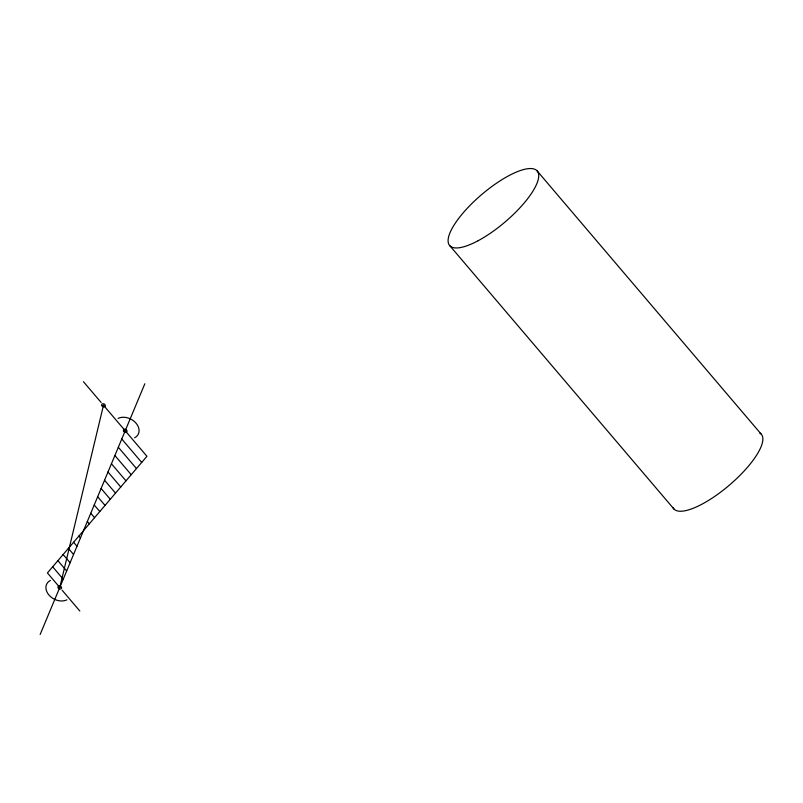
<?xml version="1.0" encoding="UTF-8"?>
<svg xmlns="http://www.w3.org/2000/svg" width="803" height="803" viewBox="0 0 803 803"><rect width="100%" height="100%" fill="white"/><g stroke="black" fill="none" stroke-linecap="round" stroke-linejoin="round"><path stroke-width="1.2" d="M40.15 634.47L144.841 383.764M536.926 170.678L761.063 433.981M449.891 245.798L674.028 509.102M83.432 381.696L101.128 402.474M121.775 439.02L141.699 462.438M118.322 447.261L136.46 468.571M114.879 455.512L131.23 474.714M111.436 463.763L125.991 480.846M107.993 472.003L120.751 486.989M104.551 480.254L115.512 493.132M101.108 488.505L110.272 499.265M97.665 496.746L105.032 505.408M94.222 504.997L99.793 511.541M90.779 513.237L94.563 517.684M87.336 521.488L89.324 523.827M78.845 536.103L80.441 537.98M73.605 542.236L76.998 546.231M68.365 548.379L73.555 554.471M63.126 554.522L70.112 562.722M57.886 560.655L66.669 570.973M52.657 566.798L63.226 579.214M62.142 590.235L79.838 611.023M66.93 599.821A13.42 10.068 27.6 0 1 48.933 595.023A13.42 10.068 27.6 0 1 50.408 580.418M118.071 418.413A13.42 10.068 27.6 0 1 136.068 423.211A13.42 10.068 27.6 0 1 134.583 437.816M759.528 432.847A57.495 18.027 -40.4 0 1 730.198 484.44A57.495 18.027 -40.4 0 1 672.964 507.576M103.487 405.254L59.783 587.465L47.417 572.94L146.939 456.295L103.487 405.254M101.991 405.816A1.917 1.435 27.6 0 0 105.143 406.218A1.917 1.435 27.6 0 0 103.336 403.718A1.917 1.435 27.6 0 0 101.991 405.816M58.288 588.027A1.917 1.435 27.6 0 0 61.429 588.428A1.917 1.435 27.6 0 0 59.623 585.929A1.917 1.435 27.6 0 0 58.288 588.027M123.722 431.341A1.917 1.435 27.6 0 0 126.864 431.743A1.917 1.435 27.6 0 0 125.057 429.234A1.917 1.435 27.6 0 0 123.722 431.341M478.136 240.719A57.495 18.027 -40.4 0 0 537.99 172.203A57.495 18.027 -40.4 0 0 464.104 211.791A57.495 18.027 -40.4 0 0 478.136 240.719"/></g></svg>
